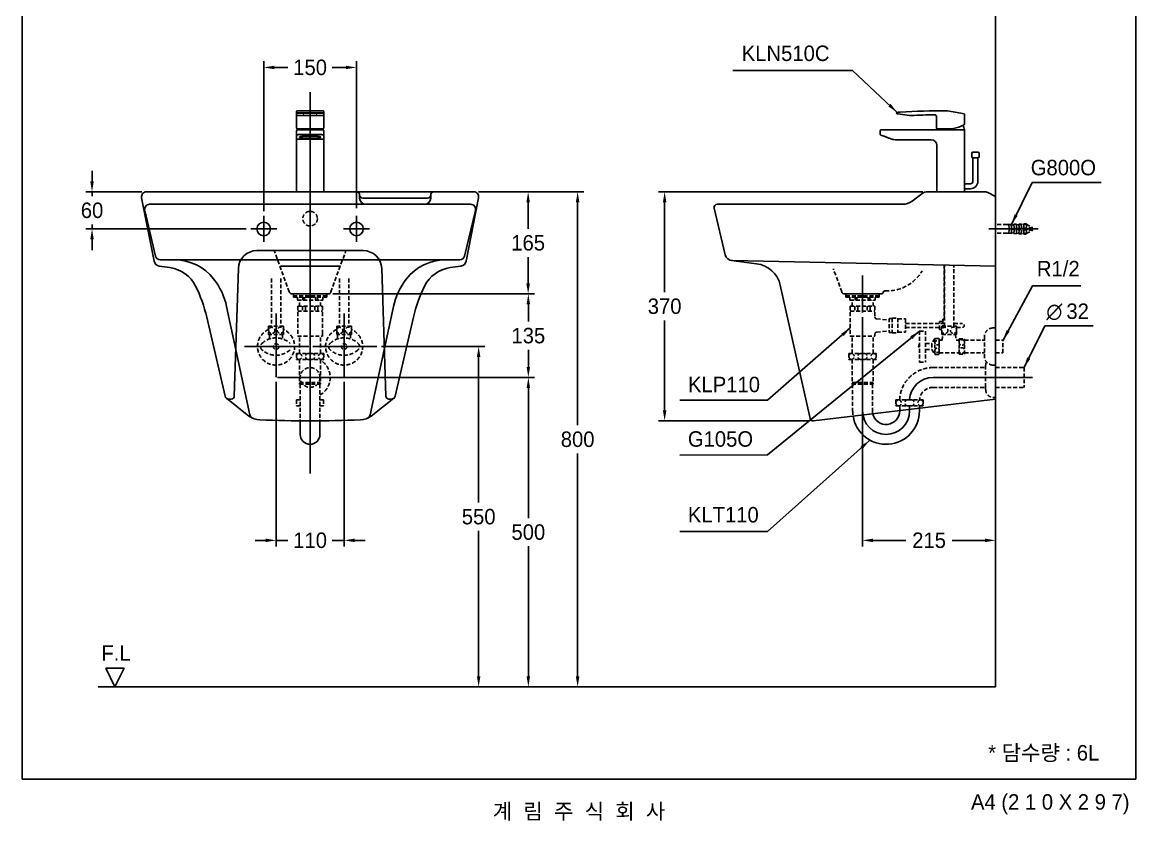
# Model space of a CAD drawing. Header units: millimetres. Extents: x 0 to 1800, y -67 to 2530.
# Drawn here: x 0 to 1800, y -67 to 1223 of the extents above; entities that cross this region are included whole.
import ezdxf
from ezdxf.enums import TextEntityAlignment as Align
from ezdxf.lldxf.tags import DXFTag

# ---------------------------------------------------------------- set-up
doc = ezdxf.new("R2010")
doc.units = ezdxf.units.MM
doc.linetypes.add('DASHED2', pattern=[9.525, 6.35, -3.175])
for name, color, linetype in [('TEXT', 7, 'Continuous'), ('내부선 및 부속', 4, 'Continuous'), ('도각라인', 7, 'Continuous'), ('외형선', 3, 'Continuous'), ('점선', 6, 'DASHED2'), ('중심선', 1, 'DASHED'), ('치수선', 7, 'Continuous')]:
    doc.layers.add(name, color=color, linetype=linetype)
doc.styles.add('140911', font='HBATANG.TTF')
doc.styles.add('____', font='')
doc.styles.add('타이틀', font='H2GTRM.TTF', dxfattribs={"height": 25})
doc.styles.get('____').set_extended_font_data('굴림')
tags = doc.linetypes.add('DASHDOT', pattern=[70, 31, -13, 13, -13]).pattern_tags.tags
tags[10:11] = [DXFTag(74, 4), DXFTag(75, 0), DXFTag(340, '0'), DXFTag(46, 0.0), DXFTag(50, 0.0), DXFTag(44, 0.0), DXFTag(45, 0.0)]
tags[8:9] = [DXFTag(74, 4), DXFTag(75, 0), DXFTag(340, '0'), DXFTag(46, 0.0), DXFTag(50, 0.0), DXFTag(44, 0.0), DXFTag(45, 0.0)]
tags[6:7] = [DXFTag(74, 4), DXFTag(75, 0), DXFTag(340, '0'), DXFTag(46, 0.0), DXFTag(50, 0.0), DXFTag(44, 0.0), DXFTag(45, 0.0)]
tags[4:5] = [DXFTag(74, 4), DXFTag(75, 0), DXFTag(340, '0'), DXFTag(46, 0.0), DXFTag(50, 0.0), DXFTag(44, 0.0), DXFTag(45, 0.0)]
tags = doc.linetypes.add('DASHED', pattern=[25.72, 12.86, -12.86]).pattern_tags.tags
tags[6:7] = [DXFTag(74, 4), DXFTag(75, 0), DXFTag(340, '0'), DXFTag(46, 0.0), DXFTag(50, 0.0), DXFTag(44, 0.0), DXFTag(45, 0.0)]
tags[4:5] = [DXFTag(74, 4), DXFTag(75, 0), DXFTag(340, '0'), DXFTag(46, 0.0), DXFTag(50, 0.0), DXFTag(44, 0.0), DXFTag(45, 0.0)]
doc.dimstyles.new('MSADIM', dxfattribs={"dimtxt": 33, "dimasz": 17, "dimexe": 10, "dimexo": 7.5, "dimgap": 10, "dimtad": 0, "dimtih": 1, "dimtoh": 1, "dimdec": 0, "dimzin": 1, "dimdsep": 46, "dimtxsty": '____', "dimcen": 11.25, "dimadec": 0, "dimazin": 0, "dimtfac": 1, "dimtdec": 0, "dimtix": 1, "dimtmove": 0, "dimatfit": 3, "dimfxl": 0, "dimtolj": 1, "dimtzin": 1, "dimarcsym": 0})

# ---------------------------------------------------------------- blocks, each defined once
blk = doc.blocks.new('*D3')
at = {"layer": '치수선', "color": 0, "linetype": 'Continuous', "lineweight": -2}
for p, q in [((739.8, 949.4), (827.8, 949.4)), ((817.8, 932.4), (817.8, 889.7)), ((817.8, 801.4), (817.8, 844)), ((501.8, 784.4), (827.8, 784.4))]:
    blk.add_line(p, q, dxfattribs=at)
at = {"layer": '치수선', "color": 0, "linetype": 'Continuous'}
for points in [[(814.9, 932.4), (820.6, 932.4), (817.8, 949.4)], [(814.9, 801.4), (820.6, 801.4), (817.8, 784.4)]]:
    blk.add_solid(points, dxfattribs=at)
at = {"layer": '치수선', "color": 0, "linetype": 'Continuous', "insert": (817.8, 866.9), "char_height": 25, "attachment_point": 5, "style": '____'}
blk.add_mtext('\\A1;165', dxfattribs=at)
blk = doc.blocks.new('*D4')
at = {"layer": '치수선', "color": 0, "linetype": 'Continuous', "lineweight": -2}
for p, q in [((501.8, 784.4), (828.1, 784.4)), ((818.1, 767.4), (818.1, 739.7)), ((818.1, 666.4), (818.1, 694)), ((488.8, 649.4), (828.1, 649.4))]:
    blk.add_line(p, q, dxfattribs=at)
at = {"layer": '치수선', "color": 0, "linetype": 'Continuous'}
for points in [[(815.3, 767.4), (820.9, 767.4), (818.1, 784.4)], [(815.3, 666.4), (820.9, 666.4), (818.1, 649.4)]]:
    blk.add_solid(points, dxfattribs=at)
at = {"layer": '치수선', "color": 0, "linetype": 'Continuous', "insert": (818.1, 716.9), "char_height": 25, "attachment_point": 5, "style": '____'}
blk.add_mtext('\\A1;135', dxfattribs=at)
blk = doc.blocks.new('*D5')
at = {"layer": '치수선', "color": 0, "linetype": 'Continuous', "lineweight": -2}
for p, q in [((1455.9, 949.4), (1028.4, 949.4)), ((1038.4, 932.4), (1038.4, 787.2)), ((1038.4, 596.4), (1038.4, 741.5)), ((1270.9, 579.4), (1028.4, 579.4))]:
    blk.add_line(p, q, dxfattribs=at)
at = {"layer": '치수선', "color": 0, "linetype": 'Continuous'}
for points in [[(1035.6, 932.4), (1041.3, 932.4), (1038.4, 949.4)], [(1035.6, 596.4), (1041.3, 596.4), (1038.4, 579.4)]]:
    blk.add_solid(points, dxfattribs=at)
at = {"layer": '치수선', "color": 0, "linetype": 'Continuous', "insert": (1038.4, 764.4), "char_height": 25, "attachment_point": 5, "style": '____'}
blk.add_mtext('\\A1;370', dxfattribs=at)
blk = doc.blocks.new('*D6')
at = {"layer": '치수선', "color": 0, "linetype": 'Continuous', "lineweight": -2}
for p, q in [((1358.4, 746.9), (1358.4, 376.2)), ((1573.4, 606.9), (1573.4, 376.2)), ((1375.4, 386.2), (1428.6, 386.2)), ((1556.4, 386.2), (1503.3, 386.2))]:
    blk.add_line(p, q, dxfattribs=at)
at = {"layer": '치수선', "color": 0, "linetype": 'Continuous'}
for points in [[(1375.4, 389), (1375.4, 383.3), (1358.4, 386.2)], [(1556.4, 389), (1556.4, 383.3), (1573.4, 386.2)]]:
    blk.add_solid(points, dxfattribs=at)
at = {"layer": '치수선', "color": 0, "linetype": 'Continuous', "insert": (1465.9, 386.2), "char_height": 25, "attachment_point": 5, "style": '____'}
blk.add_mtext('\\A1;215', dxfattribs=at)
blk = doc.blocks.new('*D7')
at = {"layer": '치수선', "color": 0, "linetype": 'Continuous', "lineweight": -2}
for p, q in [((737.3, 949.4), (907.8, 949.4)), ((897.8, 932.4), (897.8, 572.2)), ((897.8, 166.4), (897.8, 526.6)), ((861.2, 149.4), (907.8, 149.4))]:
    blk.add_line(p, q, dxfattribs=at)
at = {"layer": '치수선', "color": 0, "linetype": 'Continuous'}
for points in [[(894.9, 932.4), (900.6, 932.4), (897.8, 949.4)], [(894.9, 166.4), (900.6, 166.4), (897.8, 149.4)]]:
    blk.add_solid(points, dxfattribs=at)
at = {"layer": '치수선', "color": 0, "linetype": 'Continuous', "insert": (897.8, 549.4), "char_height": 25, "attachment_point": 5, "style": '____'}
blk.add_mtext('\\A1;800', dxfattribs=at)
blk = doc.blocks.new('*D8')
at = {"layer": '치수선', "color": 0, "linetype": 'Continuous', "lineweight": -2}
for p, q in [((580.6, 699.4), (747.8, 699.4)), ((737.8, 682.4), (737.8, 447.2)), ((737.8, 166.4), (737.8, 401.6)), ((644.8, 149.4), (747.8, 149.4))]:
    blk.add_line(p, q, dxfattribs=at)
at = {"layer": '치수선', "color": 0, "linetype": 'Continuous'}
for points in [[(734.9, 682.4), (740.6, 682.4), (737.8, 699.4)], [(734.9, 166.4), (740.6, 166.4), (737.8, 149.4)]]:
    blk.add_solid(points, dxfattribs=at)
at = {"layer": '치수선', "color": 0, "linetype": 'Continuous', "insert": (737.8, 424.4), "char_height": 25, "attachment_point": 5, "style": '____'}
blk.add_mtext('\\A1;550', dxfattribs=at)
blk = doc.blocks.new('*D9')
at = {"layer": '치수선', "color": 0, "linetype": 'Continuous', "lineweight": -2}
for p, q in [((488.8, 649.4), (828.1, 649.4)), ((818.1, 632.4), (818.1, 422.2)), ((818.1, 166.4), (818.1, 376.6)), ((786.8, 149.4), (828.1, 149.4))]:
    blk.add_line(p, q, dxfattribs=at)
at = {"layer": '치수선', "color": 0, "linetype": 'Continuous'}
for points in [[(815.3, 632.4), (820.9, 632.4), (818.1, 649.4)], [(815.3, 166.4), (820.9, 166.4), (818.1, 149.4)]]:
    blk.add_solid(points, dxfattribs=at)
at = {"layer": '치수선', "color": 0, "linetype": 'Continuous', "insert": (818.1, 399.4), "char_height": 25, "attachment_point": 5, "style": '____'}
blk.add_mtext('\\A1;500', dxfattribs=at)
blk = doc.blocks.new('*D10')
at = {"layer": '치수선', "color": 0, "linetype": 'Continuous', "lineweight": -2}
for p, q in [((390.3, 917.9), (390.3, 1160.4)), ((540.3, 922.9), (540.3, 1160.4)), ((407.3, 1150.4), (429.3, 1150.4)), ((523.3, 1150.4), (501.2, 1150.4))]:
    blk.add_line(p, q, dxfattribs=at)
at = {"layer": '치수선', "color": 0, "linetype": 'Continuous'}
for points in [[(407.3, 1153.2), (407.3, 1147.6), (390.3, 1150.4)], [(523.3, 1153.2), (523.3, 1147.6), (540.3, 1150.4)]]:
    blk.add_solid(points, dxfattribs=at)
at = {"layer": '치수선', "color": 0, "linetype": 'Continuous', "insert": (465.3, 1150.4), "char_height": 25, "attachment_point": 5, "style": '____'}
blk.add_mtext('\\A1;150', dxfattribs=at)
blk = doc.blocks.new('*D11')
at = {"layer": '치수선', "color": 0, "linetype": 'Continuous', "lineweight": -2}
for p, q in [((112.8, 966.4), (112.8, 983.4)), ((193.3, 949.4), (102.8, 949.4)), ((112.8, 949.4), (112.8, 942.2)), ((361.8, 889.4), (102.8, 889.4)), ((112.8, 889.4), (112.8, 896.6)), ((112.8, 872.4), (112.8, 855.4))]:
    blk.add_line(p, q, dxfattribs=at)
at = {"layer": '치수선', "color": 0, "linetype": 'Continuous'}
for points in [[(109.9, 966.4), (115.6, 966.4), (112.8, 949.4)], [(109.9, 872.4), (115.6, 872.4), (112.8, 889.4)]]:
    blk.add_solid(points, dxfattribs=at)
at = {"layer": '치수선', "color": 0, "linetype": 'Continuous', "insert": (112.8, 919.4), "char_height": 25, "attachment_point": 5, "style": '____'}
blk.add_mtext('\\A1;60', dxfattribs=at)
blk = doc.blocks.new('*D12')
at = {"layer": '치수선', "color": 0, "linetype": 'Continuous', "lineweight": -2}
for p, q in [((410.3, 642.3), (410.3, 376.2)), ((520.3, 642.3), (520.3, 376.2)), ((393.3, 386.2), (376.3, 386.2)), ((410.3, 386.2), (429.3, 386.2)), ((520.3, 386.2), (501.2, 386.2)), ((537.3, 386.2), (554.3, 386.2))]:
    blk.add_line(p, q, dxfattribs=at)
at = {"layer": '치수선', "color": 0, "linetype": 'Continuous'}
for points in [[(393.3, 389), (393.3, 383.3), (410.3, 386.2)], [(537.3, 389), (537.3, 383.3), (520.3, 386.2)]]:
    blk.add_solid(points, dxfattribs=at)
at = {"layer": '치수선', "color": 0, "linetype": 'Continuous', "insert": (465.3, 386.2), "char_height": 25, "attachment_point": 5, "style": '____'}
blk.add_mtext('\\A1;110', dxfattribs=at)

msp = doc.modelspace()

# ---------------------------------------------------------------- linework, layer by layer
at = {"layer": '내부선 및 부속', "linetype": 'Continuous'}
for p, q in [((444.3, 1080.4), (486.3, 1080.4)), ((1495.8, 1080.2), (1517.5, 1076.4)), ((443.3, 1079.4), (443.3, 1077.1)), ((443.3, 1079.4), (443.3, 1079.2)), ((443.3, 1079.2), (443.3, 1075.4)), ((443.3, 1075.9), (443.3, 1077.1)), ((443.3, 1073.8), (443.3, 1075.9)), ((443.3, 1075.4), (443.3, 1074.6)), ((443.3, 1052.4), (443.3, 1075)), ((443.3, 1075), (443.3, 1073.7)), ((443.3, 1073.4), (443.3, 1074.6)), ((443.3, 1073.7), (443.3, 1073.8)), ((443.3, 1073.4), (443.3, 1056.5)), ((444.3, 1072.8), (486.3, 1072.8)), ((481.3, 1076.8), (449.3, 1076.8)), ((449.3, 1076.8), (449.3, 1076.6)), ((449.3, 1076.6), (481.3, 1076.6)), ((455.3, 1076.2), (454.3, 1076.2)), ((454.3, 1076.2), (454.3, 1075.6)), ((454.3, 1075.6), (454.3, 1075.3)), ((454.3, 1075.3), (455.3, 1075.3)), ((455.3, 1075.3), (455.3, 1076.2)), ((455.3, 1075.6), (455.3, 1076.2)), ((455.3, 1075.3), (455.3, 1075.6)), ((475.3, 1076.2), (475.3, 1075.6)), ((476.3, 1076.2), (475.3, 1076.2)), ((475.3, 1075.6), (475.3, 1075.3)), ((475.3, 1075.3), (476.3, 1075.3)), ((476.3, 1075.3), (475.3, 1075.3)), ((476.3, 1075.6), (476.3, 1076.2)), ((476.3, 1075.3), (476.3, 1076.2)), ((476.3, 1075.3), (476.3, 1075.6)), ((476.3, 1075.3), (476.3, 1075.3)), ((481.3, 1076.6), (481.3, 1076.8)), ((486.3, 1072.7), (486.3, 1072.8)), ((487.3, 1079.4), (487.3, 1077.1)), ((487.3, 1077.1), (487.3, 1075.9)), ((487.3, 1075.9), (487.3, 1073.8)), ((487.3, 1075), (487.3, 1075)), ((487.3, 1075), (487.3, 1052.4)), ((487.3, 1073.7), (487.3, 1073.8)), ((1413.4, 1076.6), (1413.4, 1076.8)), ((1413.4, 1076.8), (1413.4, 1076.6)), ((1419.2, 1074.9), (1414.2, 1075.6)), ((1434.3, 1072.8), (1419.2, 1074.9)), ((1477.9, 1052.4), (1477.9, 1071)), ((1517.5, 1076.4), (1522.5, 1075.5)), ((1523.4, 1074.5), (1523.4, 1074.4)), ((1523.4, 1073.4), (1523.4, 1074.4)), ((1523.4, 1073.4), (1523.4, 1059)), ((443.3, 1056.5), (443.3, 1052.4)), ((443.3, 1040.3), (443.3, 1048.4)), ((443.3, 949.4), (443.3, 1048.4)), ((444.7, 1051.4), (444.3, 1051.4)), ((444.3, 1049.4), (449.3, 1049.4)), ((485.9, 1051.4), (444.7, 1051.4)), ((449.3, 1049.4), (481.3, 1049.4)), ((486.3, 1049.4), (481.3, 1049.4)), ((486.3, 1051.4), (485.9, 1051.4)), ((487.3, 1048.4), (487.3, 1040.3)), ((1387.1, 1042.1), (1387.1, 1048.4)), ((1387.1, 1048.4), (1387.1, 1042.1)), ((1388.1, 1049.4), (1393.1, 1049.4)), ((1393.1, 1049.4), (1517.4, 1049.4)), ((1478.9, 1051.4), (1492.4, 1051.4)), ((1479.4, 1051.4), (1483.8, 1051.4)), ((1494.4, 1051.4), (1492.4, 1051.4)), ((1501.4, 1051.4), (1494.4, 1051.4)), ((1522.4, 1049.4), (1517.4, 1049.4)), ((1522.4, 1049.4), (1523.4, 1049.4)), ((1523.4, 1049.4), (1523.4, 1048.4)), ((1523.4, 949.4), (1523.4, 1048.4)), ((443.3, 1035.5), (443.3, 1040.3)), ((443.3, 1034.4), (443.3, 1035.5)), ((443.3, 949.4), (443.3, 1034.4)), ((444.3, 1034.6), (486.3, 1034.6)), ((449.3, 1042.1), (481.3, 1042.1)), ((478.3, 1039.1), (452.3, 1039.1)), ((452.3, 1036.3), (452.3, 1039.1)), ((452.3, 1036.3), (478.3, 1036.3)), ((478.3, 1036.3), (478.3, 1039.1)), ((487.3, 1040.3), (487.3, 1035.5)), ((487.3, 1034.4), (487.3, 1035.5)), ((487.3, 1034.4), (487.3, 1034.4)), ((487.3, 1034.4), (487.3, 949.4)), ((1392.8, 1039.3), (1387.8, 1041.1)), ((1387.8, 1041.1), (1392.8, 1039.3)), ((1392.8, 1039.3), (1405.8, 1034.6)), ((1405.8, 1034.6), (1392.8, 1039.3)), ((1393.4, 1039.1), (1400.9, 1036.3)), ((1400.9, 1036.3), (1393.4, 1039.1)), ((1469.4, 1033.4), (1412.6, 1033.4)), ((1478.4, 949.4), (1478.4, 1024.4)), ((1534.8, 1006.3), (1534.8, 1011.4)), ((1536.8, 1013.4), (1544.9, 1013.4)), ((1546.8, 1011.5), (1546.8, 1006.3)), ((1540.8, 1004.4), (1536.7, 1004.4)), ((1536.8, 1004.4), (1536.8, 966.4)), ((1536.8, 1004.4), (1544.8, 1004.4)), ((1543.1, 1004.4), (1538.4, 1004.4)), ((1544.8, 1004.4), (1540.8, 1004.4)), ((1544.9, 1004.4), (1540.8, 1004.4)), ((1544.8, 966.4), (1544.8, 1004.4)), ((1523.4, 981.4), (1523.4, 986.4)), ((1523.4, 959.4), (1523.4, 981.4)), ((1532.8, 962.4), (1523.4, 962.4)), ((1523.4, 959.4), (1523.4, 954.4)), ((1523.4, 954.4), (1532.8, 954.4)), ((443.8, 949.4), (486.7, 949.4)), ((1523.4, 949.4), (1478.4, 949.4)), ((1512.8, 949.4), (1515.8, 949.4)), ((1512.8, 949.4), (1518.8, 949.4)), ((198, 919.5), (215.5, 845.5)), ((724.8, 929.4), (205.8, 929.4)), ((732.6, 919.5), (715.1, 845.5)), ((707.3, 839.4), (223.3, 839.4)), ((330.4, 764), (367.9, 589)), ((600.2, 764), (562.6, 589))]:
    msp.add_line(p, q, dxfattribs=at)
at = {"layer": '내부선 및 부속'}
for p, q in [((545.3, 944.4), (545.3, 939.4)), ((550.3, 939.4), (655.3, 939.4)), ((660.3, 944.4), (660.3, 939.4))]:
    msp.add_line(p, q, dxfattribs=at)
at = {"layer": '내부선 및 부속', "linetype": 'ByBlock'}
msp.add_line((1148, 838.3), (1573.4, 829.4), dxfattribs=at)
at = {"layer": '내부선 및 부속', "linetype": 'Continuous'}
for centre, radius, start, end in [((1487.1, 80.4), 1000, 89.5936, 93.8863), ((1494.1, 1070.4), 10, 80, 89.5936), ((486.3, 1073.7), 1, 270, 0), ((1414.4, 1076.6), 1, 202.1993, 262.1993), ((1414.4, 1076.6), 1, 202.1993, 262.1993), ((1414.4, 1076.6), 1, 202.1993, 262.1993), ((1414.4, 1076.6), 1, 202.1993, 262.1993), ((1435.7, 1082.7), 10, 262.1993, 272.9349), ((1487.1, 80.4), 993.6, 90.6538, 92.9349), ((1474.6, 1070.8), 3.34, 2.007, 69.3544), ((444.3, 1052.4), 1, 180, 270), ((444.3, 1048.4), 1, 90, 180), ((444.3, 1048.4), 1, 90, 180), ((472.9, 1044.3), 27.6, 165.1842, 169.4357), ((458.6, 1044.3), 27.6, 10.5643, 14.8158), ((486.3, 1052.4), 1, 270, 0), ((486.3, 1048.4), 1, 0, 90), ((1388.1, 1048.4), 1, 90, 180), ((1388.1, 1048.4), 1, 90, 180), ((1478.9, 1052.4), 1, 180, 270), ((1510.5, 1044.3), 27.6, 165.1842, 169.4357), ((1495.8, 1106.9), 55.8, 275.72, 293.156), ((1496.2, 1044.3), 27.6, 10.5643, 27.3016), ((1412.6, 1053.4), 20, 250, 270), ((1412.6, 1053.4), 20, 250, 270), ((1469.4, 1024.4), 9, 0, 90), ((1536.8, 1011.4), 2, 90, 180), ((1544.9, 1011.5), 1.92, 0, 90), ((1536.7, 1006.3), 1.92, 180, 270), ((1544.9, 1006.3), 1.92, 270, 0), ((1532.8, 966.4), 4, 270, 0), ((1532.8, 966.4), 12, 270, 0), ((205.8, 921.4), 8, 90, 193.3052), ((724.8, 921.4), 8, 346.6948, 90), ((223.3, 847.4), 8, 193.3052, 270), ((246.4, 759.4), 80, 38.0694, 90), ((684.1, 759.4), 80, 90, 141.9306), ((707.3, 847.4), 8, 270, 346.6948), ((222.8, 740.9), 110, 12.1268, 38.0694), ((707.7, 740.9), 110, 141.9306, 167.8732), ((375.8, 590.7), 8, 192.1277, 245.2522), ((554.8, 590.7), 8, 294.7478, 347.8723)]:
    msp.add_arc(centre, radius, start, end, dxfattribs=at)
at = {"layer": '내부선 및 부속'}
for centre, radius, start, end in [((540.3, 944.4), 5, 0, 90), ((550.3, 944.4), 5, 180, 270), ((555.3, 939.4), 10, 180, 270), ((650.3, 939.4), 10, 270, 0), ((655.3, 944.4), 5, 270, 0), ((665.3, 944.4), 5, 90, 180)]:
    msp.add_arc(centre, radius, start, end, dxfattribs=at)
at = {"layer": '내부선 및 부속', "linetype": 'Continuous'}
for points, knots in [([(443.3, 1079.5), (443.3, 1079.6), (443.3, 1079.7), (443.4, 1079.8), (443.5, 1080.1), (443.7, 1080.2), (444, 1080.4), (444.2, 1080.4), (444.3, 1080.4)], [0, 0, 0, 0, 0.097046, 0.215477, 0.366984, 0.6013, 0.806128, 1, 1, 1, 1]), ([(486.3, 1080.4), (486.3, 1080.4), (486.4, 1080.4), (486.6, 1080.4), (486.9, 1080.2), (487, 1080.1), (487.1, 1079.9), (487.2, 1079.7), (487.3, 1079.6), (487.3, 1079.5), (487.3, 1079.5), (487.3, 1079.5)], [0, 0, 0, 0, 0.020818, 0.239105, 0.419032, 0.574027, 0.708164, 0.821662, 0.913084, 0.980269, 1, 1, 1, 1]), ([(449.3, 1076.8), (448.8, 1076.8), (448.1, 1076.8), (447.3, 1076.8), (446.7, 1076.8), (446.1, 1076.8), (445.3, 1076.8), (444.7, 1076.9), (444.2, 1076.9), (444, 1076.9), (443.9, 1077), (443.7, 1077), (443.4, 1077), (443.3, 1077.1), (443.3, 1077.1)], [0, 0, 0, 0, 0.142857, 0.214286, 0.285714, 0.357143, 0.428571, 0.571429, 0.642857, 0.678571, 0.696429, 0.714286, 0.857143, 1, 1, 1, 1]), ([(443.3, 1075.9), (443.3, 1076), (443.7, 1076.2), (445.4, 1076.4), (447.5, 1076.5), (448.8, 1076.6), (449.3, 1076.6)], [0, 0, 0, 0, 0.285714, 0.571429, 0.857143, 1, 1, 1, 1]), ([(487.2, 1077), (487.1, 1077), (487, 1077), (486.7, 1077), (486, 1076.9), (485.2, 1076.8), (484.5, 1076.8), (483.7, 1076.8), (482.6, 1076.8), (481.7, 1076.8), (481.3, 1076.8)], [0, 0, 0, 0, 0.022938, 0.185782, 0.348626, 0.511469, 0.592891, 0.674313, 0.837156, 1, 1, 1, 1]), ([(481.3, 1076.6), (482.2, 1076.6), (484, 1076.5), (486.1, 1076.3), (486.9, 1076.1), (487.1, 1076), (487.2, 1076)], [0, 0, 0, 0, 0.32589, 0.651781, 0.977671, 1, 1, 1, 1]), ([(1414.3, 1077.8), (1414.2, 1077.7), (1413.9, 1077.7), (1413.7, 1077.5), (1413.5, 1077.3), (1413.4, 1077.1), (1413.4, 1076.9), (1413.4, 1076.8)], [0, 0, 0, 0, 0.285714, 0.428571, 0.571429, 0.785714, 1, 1, 1, 1]), ([(1414.3, 1077.8), (1414.3, 1077.8), (1414.4, 1077.8), (1414.7, 1077.8), (1415.1, 1077.8), (1415.5, 1077.8), (1416.2, 1077.9), (1417.1, 1078), (1418.2, 1078), (1418.9, 1078.1), (1419.3, 1078.1)], [0, 0, 0, 0, 0.142857, 0.285714, 0.357143, 0.428571, 0.571429, 0.714286, 0.857143, 1, 1, 1, 1]), ([(1522.7, 1058), (1522.7, 1058), (1522.6, 1058), (1522.4, 1057.8), (1522, 1057.6), (1521.7, 1057.4), (1521.3, 1057.3), (1520.9, 1057), (1520.4, 1056.8), (1519.7, 1056.5), (1519.1, 1056.2), (1518.5, 1055.9), (1518.3, 1055.8), (1518.2, 1055.8)], [0, 0, 0, 0, 0.022972, 0.19686, 0.283804, 0.370748, 0.457692, 0.5229, 0.63158, 0.718524, 0.892412, 0.935884, 1, 1, 1, 1]), ([(1522.3, 1057.8), (1522.3, 1057.8), (1522.3, 1057.8), (1522.3, 1057.8), (1522.2, 1057.8), (1522.2, 1057.7), (1522.1, 1057.7), (1522.1, 1057.7), (1522, 1057.6), (1521.9, 1057.6), (1521.9, 1057.6), (1521.8, 1057.5), (1521.8, 1057.5), (1521.7, 1057.5), (1521.7, 1057.5), (1521.6, 1057.4), (1521.5, 1057.4), (1521.3, 1057.3), (1521.3, 1057.2), (1521.1, 1057.2), (1521, 1057.1), (1520.9, 1057), (1520.8, 1057), (1520.8, 1057), (1520.8, 1057), (1520.7, 1057)], [0, 0, 0, 0, 0.147203, 0.147203, 0.295653, 0.295653, 0.37051, 0.37051, 0.483564, 0.483564, 0.521467, 0.521467, 0.597561, 0.597561, 0.635788, 0.635788, 0.751471, 0.751471, 0.829397, 0.829397, 0.947331, 0.947331, 0.986892, 0.986892, 1, 1, 1, 1]), ([(1523.2, 1058.9), (1523.2, 1058.8), (1523.2, 1058.6), (1523.1, 1058.4), (1523, 1058.2), (1522.8, 1058.1), (1522.7, 1058)], [0, 0, 0, 0, 0.250001, 0.499999, 0.749998, 1, 1, 1, 1]), ([(1523.2, 1058.9), (1523.2, 1058.9), (1523.3, 1058.9), (1523.4, 1059), (1523.4, 1059)], [0, 0, 0, 0, 0.15708, 1, 1, 1, 1]), ([(443.3, 1040.3), (443.3, 1040.5), (443.7, 1041.1), (445.4, 1041.7), (447.5, 1042), (448.8, 1042.1), (449.3, 1042.1)], [0, 0, 0, 0, 0.285714, 0.571429, 0.857143, 1, 1, 1, 1]), ([(443.3, 1034.4), (443.3, 1034.4), (443.3, 1034.4), (443.3, 1034.3), (443.3, 1034.2), (443.3, 1034.1)], [0, 0, 0, 0, 0.003909, 0.003909, 1, 1, 1, 1]), ([(481.3, 1042.1), (482.2, 1042.1), (484, 1042), (486.1, 1041.4), (486.9, 1040.9), (487.1, 1040.6), (487.2, 1040.6)], [0, 0, 0, 0, 0.326484, 0.652968, 0.979452, 1, 1, 1, 1]), ([(487.3, 1034.2), (487.3, 1034.2), (487.2, 1034.2), (487.2, 1034.2), (487.3, 1034.1)], [0, 0, 0, 0, 0.705199, 1, 1, 1, 1]), ([(1387.1, 1042.1), (1387.1, 1042), (1387.1, 1041.8), (1387.2, 1041.6), (1387.4, 1041.4), (1387.5, 1041.3), (1387.7, 1041.2), (1387.8, 1041.1)], [0, 0, 0, 0, 0.214286, 0.428571, 0.571429, 0.714286, 1, 1, 1, 1])]:
    msp.add_open_spline(points, degree=3, knots=knots, dxfattribs=at)
for points in [[(444.3, 1072.8), (443.3, 1072.8), (443.3, 1073.8)], [(487.3, 1073.8), (487.3, 1072.8), (486.3, 1072.8)], [(444.3, 1034.6), (443.3, 1034.6), (443.3, 1035.5)], [(487.3, 1035.5), (487.3, 1034.6), (486.3, 1034.6)]]:
    msp.add_rational_spline(points, [1, 0.707106769085, 1], degree=2, dxfattribs=at)
for points, degree in [([(486.7, 1072.9), (486.7, 1072.8), (486.8, 1072.8), (486.8, 1072.7)], 3), ([(486.9, 1072.9), (486.8, 1072.9), (486.8, 1072.8), (486.8, 1072.7)], 3), ([(487.3, 1077.3), (487.3, 1077.2), (487.2, 1077)], 2), ([(487.3, 1077.1), (487.3, 1077.1), (487.2, 1077.1), (487.2, 1077)], 3), ([(487.2, 1076), (487.2, 1075.8), (487.3, 1075.7)], 2), ([(487.2, 1076), (487.2, 1076), (487.3, 1075.9), (487.3, 1075.9)], 3), ([(487.3, 1077.3), (487.3, 1077.2), (487.3, 1077.2), (487.3, 1077.1)], 3), ([(487.3, 1075.9), (487.3, 1075.8), (487.3, 1075.7), (487.3, 1075.7)], 3), ([(1414.3, 1077.8), (1413.8, 1077.7), (1413.4, 1077.3), (1413.4, 1076.8)], 3), ([(1413.4, 1076.6), (1413.4, 1076.1), (1413.8, 1075.6), (1414.2, 1075.6)], 3), ([(1413.7, 1077.4), (1413.7, 1077.5), (1413.7, 1077.5), (1413.8, 1077.5)], 3), ([(1414, 1077.7), (1414.1, 1077.7), (1414.1, 1077.7), (1414.1, 1077.7)], 3), ([(1517.5, 1076.4), (1517.5, 1076.4), (1517.5, 1076.4), (1517.5, 1076.4)], 3), ([(1523.4, 1074.5), (1523.4, 1075), (1523, 1075.4), (1522.5, 1075.5)], 3), ([(1518.2, 1055.8), (1518, 1055.7), (1517.8, 1055.6)], 2), ([(1517.8, 1055.6), (1517.8, 1055.6), (1517.8, 1055.6), (1517.8, 1055.6)], 3), ([(487.2, 1040.6), (487.2, 1040.5), (487.3, 1040.4), (487.3, 1040.3)], 3), ([(487.2, 1040.6), (487.2, 1040.3), (487.3, 1040.1)], 2), ([(487.3, 1040.3), (487.3, 1040.2), (487.3, 1040.1), (487.3, 1040.1)], 3), ([(1387.1, 1042.1), (1387.1, 1041.7), (1387.4, 1041.3), (1387.8, 1041.1)], 3)]:
    msp.add_open_spline(points, degree=degree, dxfattribs=at)
for points in [[(452.3, 1036.3), (448.3, 1036.3), (448.3, 1037.7), (448.3, 1039.1), (452.3, 1039.1)], [(478.3, 1039.1), (482.3, 1039.1), (482.3, 1037.7), (482.3, 1036.3), (478.3, 1036.3)]]:
    msp.add_rational_spline(points, [1, 0.707106769085, 1, 0.707106769085, 1], degree=2, knots=[0, 0, 0, 0.5, 0.5, 1, 1, 1], dxfattribs=at)
at = {"layer": '도각라인'}
for p, q in [((0, 0), (0, 2530)), ((1800, 2530), (1800, 0)), ((0, 0), (1800, 0))]:
    msp.add_line(p, q, dxfattribs=at)
at = {"layer": '외형선', "linetype": 'Continuous'}
for p, q in [((1573.4, 1249.4), (1573.4, 149.4)), ((192.9, 939.8), (213, 837.5)), ((729.8, 949.4), (200.8, 949.4)), ((737.6, 939.8), (717.6, 837.5)), ((221.3, 829.5), (238.8, 827)), ((709.2, 829.5), (691.7, 827)), ((298.2, 746.9), (327.9, 619)), ((632.4, 746.9), (602.6, 619)), ((330.1, 615.7), (366.5, 587.1)), ((600.5, 615.7), (564.1, 587.1)), ((164.9, 179.4), (134.9, 179.4)), ((134.9, 179.4), (149.9, 149.4)), ((149.9, 149.4), (164.9, 179.4)), ((122.7, 149.4), (1573.4, 149.4))]:
    msp.add_line(p, q, dxfattribs=at)
at = {"layer": '외형선', "linetype": 'ByBlock'}
for p, q in [((1438.4, 934.4), (1454.4, 946.4)), ((1463.4, 949.4), (1556.4, 949.4)), ((1562.2, 947.9), (1571.4, 942.9)), ((1573.4, 939.4), (1573.4, 614.4)), ((1118.6, 923.2), (1136.5, 847.5)), ((1123.4, 929.4), (1423.4, 929.4)), ((1146.7, 838.3), (1187, 833.3)), ((1273.6, 583.3), (1225.4, 798.5)), ((1279, 579.4), (1573.4, 614.4))]:
    msp.add_line(p, q, dxfattribs=at)
at = {"layer": '외형선'}
for p, q in [((1418.4, 596), (1418.4, 595.4)), ((1450.4, 599.8), (1450.4, 595.4)), ((449.3, 557.4), (449.3, 579.4)), ((481.3, 557.4), (481.3, 579.4))]:
    msp.add_line(p, q, dxfattribs=at)
at = {"layer": '외형선', "linetype": 'Continuous'}
for centre, radius, start, end in [((200.8, 941.4), 8, 90, 191.0739), ((729.8, 941.4), 8, 348.9261, 90), ((222.8, 839.4), 10, 191.0732, 261.7886), ((707.8, 839.4), 10, 278.2111, 348.9268), ((74.1, 694.8), 230, 13.1031, 26.3835), ((856.4, 694.8), 230, 153.6165, 166.8969), ((333.8, 620.4), 6, 193.1023, 231.8618), ((385, 610.7), 30, 231.8618, 268.1372), ((465.3, 3079.4), 2500, 268.1372, 271.8628), ((545.6, 610.7), 30, 271.8628, 308.1382)]:
    msp.add_arc(centre, radius, start, end, dxfattribs=at)
at = {"layer": '외형선', "linetype": 'ByBlock'}
for centre, radius, start, end in [((1463.4, 934.4), 15, 90, 126.8699), ((1556.4, 937.4), 12, 61.2846, 90), ((1569.4, 939.4), 4, 0, 61.2846), ((1123.4, 924.4), 5, 90, 193.3289), ((1423.4, 954.4), 25, 270, 306.8699), ((1148.2, 850.2), 12, 193.3289, 268.8049), ((1181.5, 788.6), 45, 12.625, 82.875), ((1278.4, 584.4), 5, 192.3878, 276.7729)]:
    msp.add_arc(centre, radius, start, end, dxfattribs=at)
at = {"layer": '외형선'}
for centre, radius, start, end in [((230.9, 772.5), 55, 26.3835, 81.7889), ((699.6, 772.5), 55, 98.2111, 153.6165), ((1396.4, 595.4), 54, 188.9029, 0), ((1396.4, 595.4), 22, 192.0071, 0), ((465.3, 557.4), 16, 180, 0)]:
    msp.add_arc(centre, radius, start, end, dxfattribs=at)
at = {"layer": '점선'}
for p, q in [((1592.1, 896.4), (1573.4, 896.4)), ((1592.1, 882.4), (1573.4, 882.4)), ((1599.1, 896.7), (1592.1, 896.4)), ((1599.1, 882), (1592.1, 882.4)), ((1633.4, 891.5), (1592.3, 889.4)), ((1633.4, 887.2), (1592.3, 889.4)), ((1623.1, 897), (1595.1, 895.5)), ((1595.1, 896.5), (1595.4, 889.5)), ((1595.1, 882.2), (1595.4, 889.2)), ((1623.1, 881.8), (1595.1, 883.2)), ((1599.1, 896.7), (1599.4, 889.8)), ((1599.1, 882), (1599.4, 889)), ((1603.1, 897), (1607.1, 897.2)), ((1603.1, 897), (1603.4, 890)), ((1603.1, 881.8), (1603.4, 888.8)), ((1607.1, 897.2), (1607.4, 890.2)), ((1607.1, 881.6), (1607.4, 888.6)), ((1611.1, 897.4), (1615, 897.6)), ((1611.1, 897.4), (1611.4, 890.4)), ((1611.1, 881.4), (1611.4, 888.4)), ((1615, 897.6), (1615.4, 890.6)), ((1615, 881.2), (1615.4, 888.2)), ((1619, 897.8), (1623, 898)), ((1619, 897.8), (1619.4, 890.8)), ((1619, 881), (1619.4, 888)), ((1626.4, 889.4), (1621.4, 890.9)), ((1626.4, 889.4), (1621.4, 887.8)), ((1623, 898), (1623.4, 891)), ((1623, 880.8), (1623.4, 887.7)), ((1623.1, 897), (1633.4, 891.5)), ((1623.1, 881.8), (1633.4, 887.2)), ((1603.1, 881.8), (1607.1, 881.6)), ((1611.1, 881.4), (1615, 881.2)), ((1619, 881), (1623, 880.8)), ((431.6, 787.7), (407.3, 854.4)), ((499, 787.7), (523.2, 854.4)), ((1490.4, 831.1), (1490.4, 743.4)), ((1490.9, 732.1), (1490.9, 831.1)), ((1505.9, 732.1), (1505.9, 830.8)), ((1324.7, 787.7), (1311.2, 824.8)), ((402.8, 809.4), (402.8, 732.1)), ((417.8, 809.4), (417.8, 732.1)), ((512.8, 809.4), (512.8, 732.1)), ((527.8, 809.4), (527.8, 732.1)), ((435, 784.4), (465.3, 784.4)), ((436.3, 784.4), (494.3, 784.4)), ((438.3, 784.4), (492.3, 784.4)), ((438.3, 784.4), (438.3, 779.4)), ((438.3, 781.4), (492.3, 781.4)), ((438.3, 779.4), (492.3, 779.4)), ((444.8, 779.4), (444.8, 774.4)), ((444.8, 774.4), (485.8, 774.4)), ((448.3, 764.4), (448.3, 774.4)), ((453.3, 779.4), (453.3, 774.4)), ((456.3, 779.4), (456.3, 774.4)), ((495.5, 784.4), (465.3, 784.4)), ((474.3, 779.4), (474.3, 774.4)), ((477.3, 779.4), (477.3, 774.4)), ((482.3, 764.4), (482.3, 774.4)), ((485.8, 779.4), (485.8, 774.4)), ((492.3, 784.4), (492.3, 779.4)), ((1328.2, 784.4), (1358.4, 784.4)), ((1329.4, 784.4), (1387.4, 784.4)), ((1331.4, 784.4), (1385.4, 784.4)), ((1331.4, 784.4), (1331.4, 779.4)), ((1331.4, 781.4), (1385.4, 781.4)), ((1331.4, 779.4), (1385.4, 779.4)), ((1337.9, 779.4), (1337.9, 774.4)), ((1337.9, 774.4), (1378.9, 774.4)), ((1341.4, 764.4), (1341.4, 774.4)), ((1346.4, 779.4), (1346.4, 774.4)), ((1349.4, 779.4), (1349.4, 774.4)), ((1388.7, 784.4), (1358.4, 784.4)), ((1367.4, 779.4), (1367.4, 774.4)), ((1370.4, 779.4), (1370.4, 774.4)), ((1375.4, 764.4), (1375.4, 774.4)), ((1378.9, 779.4), (1378.9, 774.4)), ((1385.4, 784.4), (1385.4, 779.4)), ((1391.8, 787.2), (1391.6, 786.6)), ((1398.8, 789.4), (1394.6, 789.4)), ((445.3, 764.4), (445.3, 716.4)), ((445.3, 764.4), (485.3, 764.4)), ((445.3, 756.4), (485.3, 756.4)), ((452.8, 764.4), (452.8, 756.4)), ((457.8, 764.4), (457.8, 756.4)), ((472.8, 764.4), (472.8, 756.4)), ((477.8, 764.4), (477.8, 756.4)), ((485.3, 764.4), (485.3, 719.6)), ((1338.4, 764.4), (1338.4, 716.4)), ((1338.4, 764.4), (1378.4, 764.4)), ((1338.4, 756.4), (1378.4, 756.4)), ((1345.9, 764.4), (1345.9, 756.4)), ((1350.9, 764.4), (1350.9, 756.4)), ((1365.9, 764.4), (1365.9, 756.4)), ((1370.9, 764.4), (1370.9, 756.4)), ((1378.4, 764.4), (1378.4, 747.1)), ((1381.2, 744.1), (1401.4, 742.4)), ((1401.4, 744.9), (1401.4, 721.9)), ((1401.4, 744.9), (1406.4, 744.9)), ((1406.4, 745.4), (1406.4, 721.4)), ((1406.4, 745.4), (1415.4, 745.4)), ((1415.4, 745.4), (1415.4, 721.4)), ((1415.4, 744.1), (1427.9, 744.1)), ((1427.9, 744.1), (1427.9, 722.6)), ((1482.9, 726.9), (1482.9, 739.9)), ((1488.4, 739.9), (1482.9, 739.9)), ((1488.4, 743.4), (1488.4, 732.1)), ((1490.9, 743.4), (1488.4, 743.4)), ((398.3, 732.1), (398.3, 719.1)), ((422.3, 732.1), (398.3, 732.1)), ((422.3, 732.1), (422.3, 719.1)), ((508.3, 732.1), (508.3, 719.1)), ((532.3, 732.1), (508.3, 732.1)), ((532.3, 732.1), (532.3, 719.1)), ((1381.2, 722.6), (1401.4, 724.4)), ((1401.4, 721.9), (1406.4, 721.9)), ((1406.4, 721.4), (1415.4, 721.4)), ((1415.4, 722.6), (1427.9, 722.6)), ((1427.9, 736.4), (1490.9, 736.4)), ((1427.9, 730.4), (1486.4, 730.4)), ((1450.4, 724.4), (1450.4, 674.4)), ((1450.4, 724.4), (1460.4, 724.4)), ((1460.4, 724.4), (1460.4, 674.4)), ((1486.4, 726.9), (1482.9, 726.9)), ((1486.4, 732.1), (1510.4, 732.1)), ((1486.4, 719.1), (1486.4, 732.1)), ((1505.9, 736.4), (1519.9, 736.4)), ((1510.4, 719.1), (1510.4, 732.1)), ((1510.4, 730.4), (1519.9, 730.4)), ((1569.4, 729.4), (1573.4, 729.4)), ((422.3, 719.1), (398.3, 719.1)), ((399.8, 719.1), (399.8, 711.7)), ((420.8, 719.1), (420.8, 711.7)), ((445.3, 716.4), (485.3, 716.4)), ((448.3, 688.4), (448.3, 716.4)), ((482.3, 688.4), (482.3, 716.4)), ((485.3, 719.6), (485.3, 716.4)), ((532.3, 719.1), (508.3, 719.1)), ((509.8, 719.1), (509.8, 711.7)), ((530.8, 719.1), (530.8, 711.7)), ((1338.4, 716.4), (1378.4, 716.4)), ((1341.4, 688.4), (1341.4, 716.4)), ((1375.4, 688.4), (1375.4, 716.4)), ((1378.4, 719.6), (1378.4, 716.4)), ((1460.4, 704.1), (1470.4, 704.1)), ((1475.4, 712.4), (1470.4, 704.1)), ((1470.4, 704.1), (1470.4, 694.6)), ((1475.4, 712.4), (1482.4, 712.4)), ((1475.4, 712.4), (1475.4, 686.4)), ((1482.4, 712.4), (1482.4, 686.4)), ((1482.4, 709.6), (1486.9, 709.6)), ((1486.4, 719.1), (1510.4, 719.1)), ((1486.9, 709.6), (1488.4, 719.1)), ((1508.4, 719.1), (1509.9, 709.6)), ((1509.9, 709.6), (1514.4, 709.6)), ((1514.4, 711.9), (1514.4, 686.9)), ((1514.4, 711.9), (1523.4, 711.9)), ((1523.4, 711.9), (1523.4, 686.9)), ((1523.4, 709.6), (1555.4, 709.6)), ((1555.4, 715.4), (1555.4, 683.4)), ((1573.4, 709.6), (1585.4, 709.6)), ((1585.4, 689.1), (1585.4, 709.6)), ((443.3, 688.4), (487.3, 688.4)), ((443.3, 688.4), (443.3, 678.4)), ((487.3, 688.4), (487.3, 678.4)), ((1336.4, 688.4), (1380.4, 688.4)), ((1336.4, 688.4), (1336.4, 678.4)), ((1380.4, 688.4), (1380.4, 678.4)), ((1460.4, 694.6), (1470.4, 694.6)), ((1470.4, 694.6), (1475.4, 686.4)), ((1475.4, 686.4), (1482.4, 686.4)), ((1482.4, 689.1), (1514.4, 689.1)), ((1514.4, 686.9), (1523.4, 686.9)), ((1523.4, 689.1), (1555.4, 689.1)), ((1573.4, 689.1), (1585.4, 689.1)), ((443.3, 678.4), (487.3, 678.4)), ((448.3, 678.4), (448.3, 638.4)), ((482.3, 678.4), (482.3, 638.4)), ((1336.4, 678.4), (1380.4, 678.4)), ((1341.4, 678.4), (1341.4, 638.4)), ((1375.4, 678.4), (1375.4, 638.4)), ((1450.4, 674.4), (1460.4, 674.4)), ((1557.4, 668.9), (1557.4, 633.4)), ((1569.4, 669.4), (1573.4, 669.4)), ((1472.4, 665.4), (1557.4, 665.4)), ((1573.4, 665.4), (1619.4, 665.4)), ((1619.4, 665.4), (1619.4, 633.4)), ((448.3, 641.4), (482.3, 641.4)), ((448.3, 638.4), (482.3, 638.4)), ((449.3, 638.4), (449.3, 579.4)), ((481.3, 638.4), (481.3, 579.4)), ((1341.4, 641.4), (1375.4, 641.4)), ((1341.4, 638.4), (1375.4, 638.4)), ((1342.4, 638.4), (1342.4, 595.4)), ((1374.4, 638.4), (1374.4, 595.4)), ((1472.4, 633.4), (1557.4, 633.4)), ((1557.4, 633.4), (1557.4, 629.9)), ((1573.4, 633.4), (1619.4, 633.4)), ((443.5, 613.4), (443.5, 603.4)), ((449.3, 613.4), (443.5, 613.4)), ((487, 613.4), (481.3, 613.4)), ((487, 613.4), (487, 603.4)), ((1412.4, 613.4), (1456.4, 613.4)), ((1412.4, 613.4), (1412.4, 603.4)), ((1418.4, 613.4), (1418.4, 614.5)), ((1456.4, 613.4), (1456.4, 603.4)), ((1570.4, 616.9), (1573.4, 616.9)), ((449.3, 603.4), (443.5, 603.4)), ((487, 603.4), (481.3, 603.4)), ((1412.4, 603.4), (1456.4, 603.4)), ((1418.4, 603.4), (1418.4, 596)), ((1450.4, 603.4), (1450.4, 599.8))]:
    msp.add_line(p, q, dxfattribs=at)
at = {"layer": '점선', "linetype": 'DASHED'}
for p, q in [((551.2, 854.4), (379.3, 854.4)), ((342.8, 619.2), (349.3, 825.3)), ((587.8, 619.2), (581.2, 825.3)), ((337.8, 614.4), (333.8, 614.4)), ((592.8, 614.4), (596.8, 614.4))]:
    msp.add_line(p, q, dxfattribs=at)
at = {"layer": '점선', "linetype": 'DASHDOT'}
msp.add_line((417.4, 829.4), (514.4, 829.4), dxfattribs=at)
at = {"layer": '점선', "flags": 128}
for points in [[(498.4, 786.6, -0.33486), (495.5, 784.4)], [(1391.6, 786.6, -0.33486), (1388.7, 784.4)], [(1391.8, 787.2, -0.33486), (1394.6, 789.4)], [(387.5, 694.2, -0.44), (387.5, 704.5)], [(387.5, 704.5, -0.388889), (433, 704.5)], [(497.5, 694.2, -0.44), (497.5, 704.5)], [(497.5, 704.5, -0.388889), (543, 704.5)], [(543, 704.5, -0.44), (543, 694.2)], [(433, 694.2, -0.388889), (387.5, 694.2)], [(447.5, 678.4, -0.859727), (447.5, 688.3)], [(447.5, 688.3, -0.859727), (447.5, 678.4)], [(543, 694.2, -0.388889), (497.5, 694.2)], [(1340.7, 678.4, -0.859727), (1340.7, 688.3)], [(1340.7, 688.3, -0.859727), (1340.7, 678.4)], [(1569.4, 669.4, -0.414214), (1555.4, 683.4)], [(1416.7, 603.4, -0.859727), (1416.7, 613.3)], [(1416.7, 613.3, -0.859727), (1416.7, 603.4)]]:
    msp.add_lwpolyline(points, format="xyb", dxfattribs=at)
at = {"layer": '점선', "linetype": 'DASHED'}
for centre in [(390.3, 889.4), (540.3, 889.4)]:
    msp.add_circle(centre, 11, dxfattribs=at)
at = {"layer": '점선'}
for centre, radius in [((465.3, 906.1), 11.8), ((403.3, 725.5), 5), ((417.2, 725.8), 5), ((513.3, 725.5), 5), ((527.2, 725.8), 5), ((1491.4, 725.5), 5), ((1505.4, 725.8), 5), ((410.3, 699.4), 4.5), ((520.3, 699.4), 4.5), ((1478.9, 705.4), 3.5), ((1518.9, 705.9), 4.5), ((1478.9, 693.4), 3.5), ((1518.9, 692.9), 4.5), ((465.3, 649.4), 16)]:
    msp.add_circle(centre, radius, dxfattribs=at)
at = {"layer": '점선', "linetype": 'DASHED'}
for centre, radius, start, end in [((379.3, 824.4), 30, 90, 178.1727), ((551.2, 824.4), 30, 1.8273, 90), ((333.8, 620.4), 6, 231.8618, 270), ((337.8, 619.4), 5, 270, 358.1715), ((592.8, 619.4), 5, 181.8285, 270), ((596.8, 620.4), 6, 270, 308.1382)]:
    msp.add_arc(centre, radius, start, end, dxfattribs=at)
at = {"layer": '점선'}
for centre, radius, start, end in [((1398.4, 854.3), 65, 267.0284, 330.0654), ((436.3, 789.4), 5, 200, 270), ((494.3, 789.4), 5, 270, 340), ((1329.4, 789.4), 5, 200, 270), ((1387.4, 789.4), 5, 270, 340), ((1394.9, 786.4), 3, 87.0309, 157.9899), ((1381.4, 747.1), 3, 180, 265.0303), ((410.3, 699.4), 30, 113.5781, 66.4217), ((520.3, 699.4), 30, 113.5781, 66.4217), ((1381.4, 719.6), 3, 94.9697, 180), ((1519.9, 733.4), 3, 270, 90), ((1569.4, 715.4), 14, 90, 180), ((1456.9, 699.4), 7.84, 144.9654, 215.0346), ((462.8, 683.4), 5, 90, 270), ((467.8, 683.4), 5, 270, 90), ((483.8, 683.4), 5, 98.6269, 261.3731), ((482.3, 683.4), 5, 278.6269, 81.3731), ((1355.9, 683.4), 5, 90, 270), ((1360.9, 683.4), 5, 270, 90), ((1376.9, 683.4), 5, 98.6269, 261.3731), ((1375.4, 683.4), 5, 278.6269, 81.3731), ((465.3, 649.4), 32.5, 299.4924, 58.4611), ((1570.4, 668.9), 13, 154.7643, 180), ((1472.4, 611.4), 54, 90, 176.6714), ((1472.4, 611.4), 22, 90, 174.7841), ((1431.9, 608.4), 5, 90, 270), ((1436.9, 608.4), 5, 270, 90), ((1452.9, 608.4), 5, 98.6269, 261.3731), ((1451.4, 608.4), 5, 278.6269, 81.3731), ((1570.4, 629.9), 13, 180, 270), ((1396.4, 595.4), 54, 180, 188.9029), ((1396.4, 595.4), 22, 180, 192.0071)]:
    msp.add_arc(centre, radius, start, end, dxfattribs=at)
at = {"layer": '점선', "linetype": 'Continuous'}
msp.add_arc((596.8, 620.4), 6, 308.1382, 346.8977, dxfattribs=at)
at = {"layer": '중심선', "linetype": 'DASHDOT'}
for p, q in [((465.3, 494.4), (465.3, 1110.4)), ((465.3, 549.4), (465.3, 979.4)), ((390.3, 868.4), (390.3, 910.4)), ((540.3, 868.4), (540.3, 910.4)), ((369.3, 889.4), (411.3, 889.4)), ((561.3, 889.4), (519.3, 889.4)), ((1562.5, 889.4), (1642.2, 889.4)), ((410.3, 752.8), (410.3, 649.8)), ((520.3, 752.8), (520.3, 649.8)), ((359.5, 699.4), (463.1, 699.4)), ((469.5, 699.4), (573.1, 699.4)), ((412.8, 649.4), (517.8, 649.4)), ((1472.4, 649.4), (1632.9, 649.4)), ((1434.4, 603.4), (1434.4, 595.4))]:
    msp.add_line(p, q, dxfattribs=at)
at = {"layer": '중심선', "linetype": 'ByBlock'}
msp.add_line((1358.4, 814.4), (1358.4, 754.4), dxfattribs=at)
at = {"layer": '중심선', "linetype": 'DASHDOT'}
for centre, start, end in [((1472.4, 611.4), 90, 176.6714), ((1396.4, 595.4), 180.0006, 0)]:
    msp.add_arc(centre, 38, start, end, dxfattribs=at)

# ---------------------------------------------------------------- texts
at = {"layer": 'TEXT', "style": '타이틀'}
msp.add_text('F.L', height=25, dxfattribs=at).set_placement((151.4, 204), align=Align.MIDDLE)
for s, p in [('* 담수량 : 6L', (1651.3, 42.9)), ('계  림  주  식  회  사', (900, -51.7))]:
    msp.add_text(s, height=25, dxfattribs=at).set_placement(p, align=Align.MIDDLE_CENTER)
msp.add_text('A4 (2 1 0 X 2 9 7)', height=25, dxfattribs=at).set_placement((1790, -36.5), align=Align.MIDDLE_RIGHT)
at = {"layer": 'TEXT', "char_height": 25, "width": 380.447, "attachment_point": 1, "line_spacing_factor": 0.963855, "style": '타이틀'}
for s, insert in [('\\A1;KLN510C', (1163.1, 1185.8)), ('\\A1;G800O', (1630.3, 1001.1)), ('\\A1;KLP110', (1076.2, 650.6)), ('\\A1;G105O', (1076, 562.5)), ('\\A1;KLT110', (1076, 440.1))]:
    msp.add_mtext(s, dxfattribs=dict(at, insert=insert))
at = {"layer": '치수선'}
for s, style, p in [('∅', '140911', (1655.4, 743.5)), ('32', '타이틀', (1687.9, 744))]:
    msp.add_text(s, height=25, dxfattribs=dict(at, style=style)).set_placement(p)
at = {"layer": '치수선', "linetype": 'Continuous', "insert": (1640.3, 837.8), "char_height": 25, "width": 380.447, "attachment_point": 1, "line_spacing_factor": 0.963855, "style": '타이틀'}
msp.add_mtext('\\A1;R1/2', dxfattribs=at)

# ---------------------------------------------------------------- dimensions: what is measured, and where the dimension line sits
at = {"layer": '치수선', "linetype": 'Continuous'}
for base, p1, p2, picture, middle in [((540.3, 1150.4), (390.3, 910.4), (540.3, 915.4), '*D10', (465.3, 1150.4)), ((1573.4, 386.2), (1358.4, 754.4), (1573.4, 614.4), '*D6', (1465.9, 386.2)), ((520.3, 386.2), (410.3, 649.8), (520.3, 649.8), '*D12', (465.3, 386.2))]:
    dim = msp.add_linear_dim(base=base, p1=p1, p2=p2, dimstyle='MSADIM', override={"dimtxt": 25}, dxfattribs=at)
    dim.commit()
    dim.dimension.update_dxf_attribs({"geometry": picture, "text_midpoint": middle})
for base, p1, p2, picture, middle in [((112.8, 889.4), (200.8, 949.4), (369.3, 889.4), '*D11', (112.8, 919.4)), ((817.8, 949.4), (494.3, 784.4), (732.3, 949.4), '*D3', (817.8, 866.9)), ((897.8, 149.4), (729.8, 949.4), (853.7, 149.4), '*D7', (897.8, 549.4)), ((1038.4, 579.4), (1463.4, 949.4), (1278.4, 579.4), '*D5', (1038.4, 764.4)), ((818.1, 649.4), (494.3, 784.4), (481.3, 649.4), '*D4', (818.1, 716.9)), ((737.8, 149.4), (573.1, 699.4), (637.3, 149.4), '*D8', (737.8, 424.4)), ((818.1, 149.4), (481.3, 649.4), (779.3, 149.4), '*D9', (818.1, 399.4))]:
    dim = msp.add_linear_dim(base=base, p1=p1, p2=p2, angle=90, dimstyle='MSADIM', override={"dimtxt": 25}, dxfattribs=at)
    dim.commit()
    dim.dimension.update_dxf_attribs({"geometry": picture, "text_midpoint": middle})

# ---------------------------------------------------------------- leaders
at = {"layer": 'TEXT'}
msp.add_leader([(1599.1, 896.7), (1632.8, 964.3), (1744.1, 964.3)], dimstyle='MSADIM', override={"dimtxt": 30}, dxfattribs=at)
at = {"layer": '치수선', "linetype": 'Continuous'}
for points in [[(1414.3, 1077.8), (1342.3, 1145.7), (1148.8, 1145.7)], [(1585.5, 709.7), (1633.3, 797.3), (1711.3, 797.3)], [(1338.6, 729.4), (1204.9, 612.6), (1062.9, 612.6)], [(1450.4, 724.4), (1204.9, 524.5), (1062.9, 523.7)], [(1619.4, 665.4), (1653.2, 733), (1731.4, 733)], [(1369.8, 547.8), (1204.9, 400.4), (1062.9, 400.4)]]:
    msp.add_leader(points, dimstyle='MSADIM', override={"dimtxt": 25}, dxfattribs=at)

doc.saveas('drawing.dxf')
